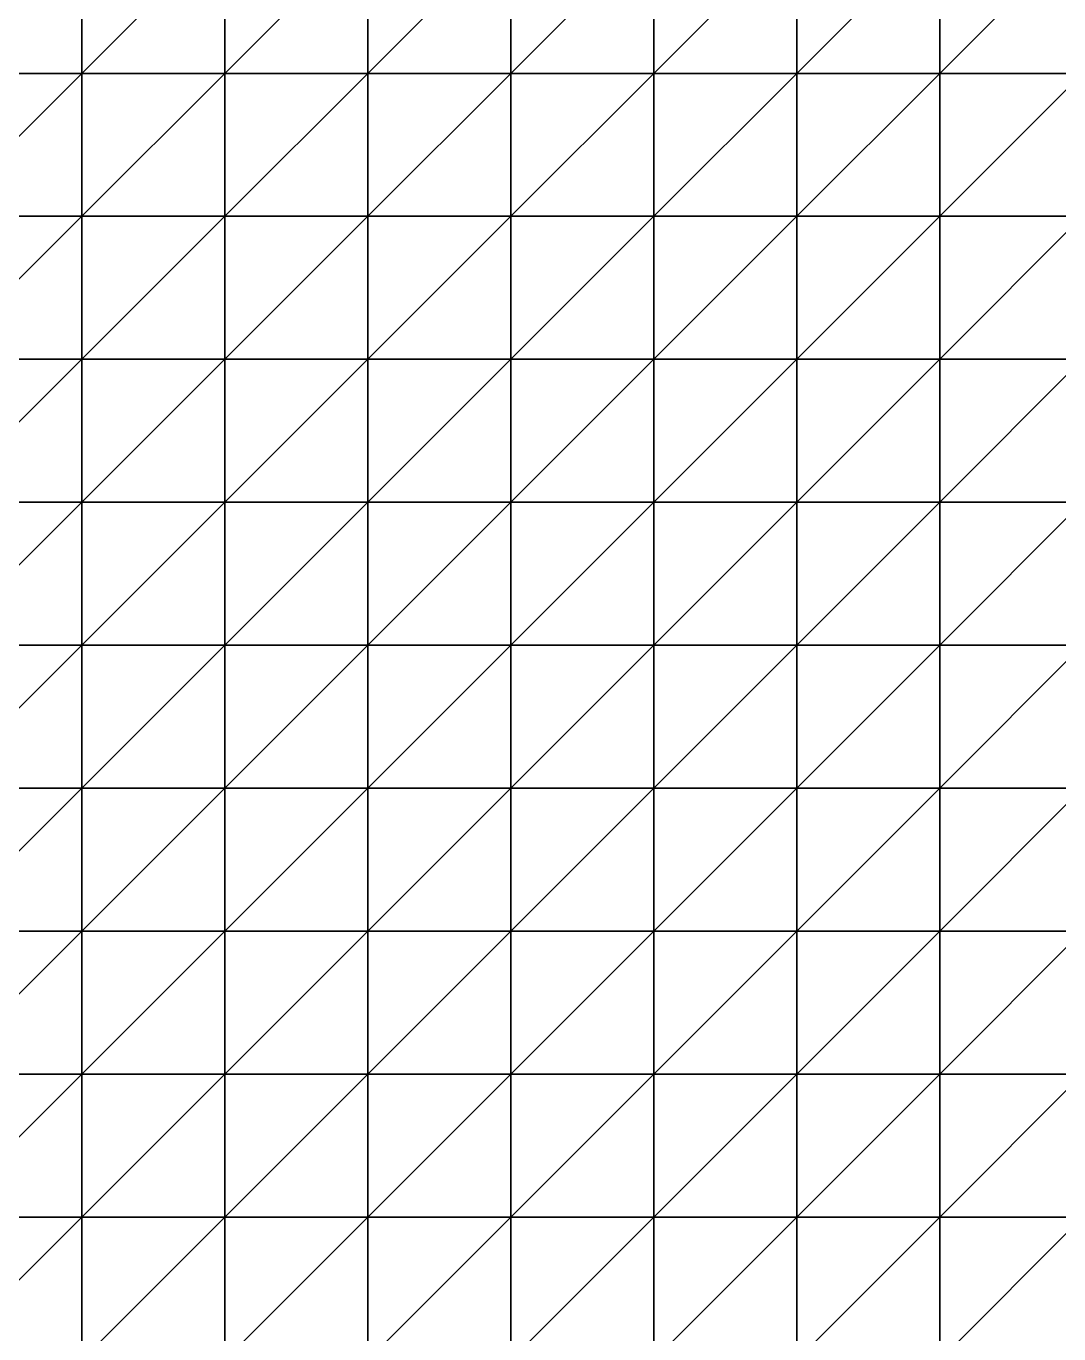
# Model space of a CAD drawing. Extents: x 292020 to 295740, y 4557680 to 4560040.
# Drawn here: x 292432.2 to 292576.7, y 4558783.7 to 4558966.6 of the extents above; entities that cross this region are included whole.
import ezdxf

# ---------------------------------------------------------------- set-up
doc = ezdxf.new("R2010")
doc.units = 0
doc.layers.add('RUN201_4_-_RUN201_NODOMAIN5_20X', color=7, linetype='CONTINUOUS')

msp = doc.modelspace()

# ---------------------------------------------------------------- linework, layer by layer
at = {"layer": 'RUN201_4_-_RUN201_NODOMAIN5_20X'}
for points in [[(292420, 4558980, 1760), (292420, 4558960, 1760), (292440, 4558980, 1760)], [(292440, 4558980, 1760), (292420, 4558960, 1760), (292440, 4558960, 1760)], [(292440, 4558980, 1840), (292420, 4558960, 1840), (292420, 4558980, 1840)], [(292440, 4558960, 1840), (292420, 4558960, 1840), (292440, 4558980, 1840)], [(292440, 4558980, 1760), (292440, 4558960, 1760), (292460, 4558980, 1760)], [(292460, 4558980, 1760), (292440, 4558960, 1760), (292460, 4558960, 1760)], [(292460, 4558980, 1840), (292440, 4558960, 1840), (292440, 4558980, 1840)], [(292460, 4558960, 1840), (292440, 4558960, 1840), (292460, 4558980, 1840)], [(292460, 4558980, 1760), (292460, 4558960, 1760), (292480, 4558980, 1760)], [(292480, 4558980, 1760), (292460, 4558960, 1760), (292480, 4558960, 1760)], [(292480, 4558980, 1840), (292460, 4558960, 1840), (292460, 4558980, 1840)], [(292480, 4558960, 1840), (292460, 4558960, 1840), (292480, 4558980, 1840)], [(292480, 4558980, 1760), (292480, 4558960, 1760), (292500, 4558980, 1760)], [(292500, 4558980, 1760), (292480, 4558960, 1760), (292500, 4558960, 1760)], [(292500, 4558980, 1840), (292480, 4558960, 1840), (292480, 4558980, 1840)], [(292500, 4558960, 1840), (292480, 4558960, 1840), (292500, 4558980, 1840)], [(292500, 4558960, 1760), (292500, 4558960, 1780), (292500, 4558980, 1760)], [(292500, 4558980, 1760), (292500, 4558960, 1780), (292500, 4558980, 1780)], [(292500, 4558980, 1780), (292500, 4558960, 1780), (292520, 4558980, 1780)], [(292520, 4558980, 1780), (292500, 4558960, 1780), (292520, 4558960, 1780)], [(292520, 4558980, 1840), (292500, 4558960, 1840), (292500, 4558980, 1840)], [(292520, 4558960, 1840), (292500, 4558960, 1840), (292520, 4558980, 1840)], [(292520, 4558980, 1780), (292520, 4558960, 1780), (292540, 4558980, 1780)], [(292540, 4558980, 1780), (292520, 4558960, 1780), (292540, 4558960, 1780)], [(292540, 4558980, 1840), (292520, 4558960, 1840), (292520, 4558980, 1840)], [(292540, 4558960, 1840), (292520, 4558960, 1840), (292540, 4558980, 1840)], [(292540, 4558980, 1780), (292540, 4558960, 1780), (292560, 4558980, 1780)], [(292560, 4558980, 1780), (292540, 4558960, 1780), (292560, 4558960, 1780)], [(292560, 4558980, 1840), (292540, 4558960, 1840), (292540, 4558980, 1840)], [(292560, 4558960, 1840), (292540, 4558960, 1840), (292560, 4558980, 1840)], [(292560, 4558980, 1780), (292560, 4558960, 1780), (292580, 4558980, 1780)], [(292580, 4558980, 1780), (292560, 4558960, 1780), (292580, 4558960, 1780)], [(292580, 4558980, 1840), (292560, 4558960, 1840), (292560, 4558980, 1840)], [(292580, 4558960, 1840), (292560, 4558960, 1840), (292580, 4558980, 1840)], [(292420, 4558960, 1760), (292420, 4558940, 1760), (292440, 4558960, 1760)], [(292440, 4558960, 1760), (292420, 4558940, 1760), (292440, 4558940, 1760)], [(292440, 4558960, 1840), (292420, 4558940, 1840), (292420, 4558960, 1840)], [(292440, 4558940, 1840), (292420, 4558940, 1840), (292440, 4558960, 1840)], [(292440, 4558960, 1760), (292440, 4558940, 1760), (292460, 4558960, 1760)], [(292460, 4558960, 1760), (292440, 4558940, 1760), (292460, 4558940, 1760)], [(292460, 4558960, 1840), (292440, 4558940, 1840), (292440, 4558960, 1840)], [(292460, 4558940, 1840), (292440, 4558940, 1840), (292460, 4558960, 1840)], [(292460, 4558960, 1760), (292460, 4558940, 1760), (292480, 4558960, 1760)], [(292480, 4558960, 1760), (292460, 4558940, 1760), (292480, 4558940, 1760)], [(292480, 4558960, 1840), (292460, 4558940, 1840), (292460, 4558960, 1840)], [(292480, 4558940, 1840), (292460, 4558940, 1840), (292480, 4558960, 1840)], [(292480, 4558940, 1760), (292480, 4558940, 1780), (292480, 4558960, 1760)], [(292480, 4558960, 1760), (292480, 4558940, 1780), (292480, 4558960, 1780)], [(292480, 4558960, 1760), (292480, 4558960, 1780), (292500, 4558960, 1760)], [(292500, 4558960, 1760), (292480, 4558960, 1780), (292500, 4558960, 1780)], [(292480, 4558960, 1780), (292480, 4558940, 1780), (292500, 4558960, 1780)], [(292500, 4558960, 1780), (292480, 4558940, 1780), (292500, 4558940, 1780)], [(292500, 4558960, 1840), (292480, 4558940, 1840), (292480, 4558960, 1840)], [(292500, 4558940, 1840), (292480, 4558940, 1840), (292500, 4558960, 1840)], [(292500, 4558960, 1780), (292500, 4558940, 1780), (292520, 4558960, 1780)], [(292520, 4558960, 1780), (292500, 4558940, 1780), (292520, 4558940, 1780)], [(292520, 4558960, 1840), (292500, 4558940, 1840), (292500, 4558960, 1840)], [(292520, 4558940, 1840), (292500, 4558940, 1840), (292520, 4558960, 1840)], [(292520, 4558960, 1780), (292520, 4558940, 1780), (292540, 4558960, 1780)], [(292540, 4558960, 1780), (292520, 4558940, 1780), (292540, 4558940, 1780)], [(292540, 4558960, 1840), (292520, 4558940, 1840), (292520, 4558960, 1840)], [(292540, 4558940, 1840), (292520, 4558940, 1840), (292540, 4558960, 1840)], [(292540, 4558960, 1780), (292540, 4558940, 1780), (292560, 4558960, 1780)], [(292560, 4558960, 1780), (292540, 4558940, 1780), (292560, 4558940, 1780)], [(292560, 4558960, 1840), (292540, 4558940, 1840), (292540, 4558960, 1840)], [(292560, 4558940, 1840), (292540, 4558940, 1840), (292560, 4558960, 1840)], [(292560, 4558960, 1780), (292560, 4558940, 1780), (292580, 4558960, 1780)], [(292580, 4558960, 1780), (292560, 4558940, 1780), (292580, 4558940, 1780)], [(292580, 4558960, 1840), (292560, 4558940, 1840), (292560, 4558960, 1840)], [(292580, 4558940, 1840), (292560, 4558940, 1840), (292580, 4558960, 1840)], [(292420, 4558940, 1760), (292420, 4558920, 1760), (292440, 4558940, 1760)], [(292440, 4558940, 1760), (292420, 4558920, 1760), (292440, 4558920, 1760)], [(292440, 4558940, 1820), (292420, 4558920, 1820), (292420, 4558940, 1820)], [(292440, 4558920, 1820), (292420, 4558920, 1820), (292440, 4558940, 1820)], [(292420, 4558940, 1820), (292420, 4558940, 1840), (292440, 4558940, 1820)], [(292440, 4558940, 1820), (292420, 4558940, 1840), (292440, 4558940, 1840)], [(292440, 4558940, 1760), (292440, 4558920, 1760), (292460, 4558940, 1760)], [(292460, 4558940, 1760), (292440, 4558920, 1760), (292460, 4558920, 1760)], [(292460, 4558940, 1840), (292440, 4558920, 1840), (292440, 4558940, 1840)], [(292460, 4558920, 1840), (292440, 4558920, 1840), (292460, 4558940, 1840)], [(292440, 4558940, 1820), (292440, 4558920, 1840), (292440, 4558920, 1820)], [(292440, 4558940, 1840), (292440, 4558920, 1840), (292440, 4558940, 1820)], [(292460, 4558940, 1760), (292460, 4558920, 1760), (292480, 4558940, 1760)], [(292480, 4558940, 1760), (292460, 4558920, 1760), (292480, 4558920, 1760)], [(292480, 4558940, 1840), (292460, 4558920, 1840), (292460, 4558940, 1840)], [(292480, 4558920, 1840), (292460, 4558920, 1840), (292480, 4558940, 1840)], [(292480, 4558920, 1760), (292480, 4558920, 1780), (292480, 4558940, 1760)], [(292480, 4558940, 1760), (292480, 4558920, 1780), (292480, 4558940, 1780)], [(292480, 4558940, 1780), (292480, 4558920, 1780), (292500, 4558940, 1780)], [(292500, 4558940, 1780), (292480, 4558920, 1780), (292500, 4558920, 1780)], [(292500, 4558940, 1840), (292480, 4558920, 1840), (292480, 4558940, 1840)], [(292500, 4558920, 1840), (292480, 4558920, 1840), (292500, 4558940, 1840)], [(292500, 4558940, 1780), (292500, 4558920, 1780), (292520, 4558940, 1780)], [(292520, 4558940, 1780), (292500, 4558920, 1780), (292520, 4558920, 1780)], [(292520, 4558940, 1840), (292500, 4558920, 1840), (292500, 4558940, 1840)], [(292520, 4558920, 1840), (292500, 4558920, 1840), (292520, 4558940, 1840)], [(292520, 4558940, 1780), (292520, 4558920, 1780), (292540, 4558940, 1780)], [(292540, 4558940, 1780), (292520, 4558920, 1780), (292540, 4558920, 1780)], [(292540, 4558940, 1840), (292520, 4558920, 1840), (292520, 4558940, 1840)], [(292540, 4558920, 1840), (292520, 4558920, 1840), (292540, 4558940, 1840)], [(292540, 4558940, 1780), (292540, 4558920, 1780), (292560, 4558940, 1780)], [(292560, 4558940, 1780), (292540, 4558920, 1780), (292560, 4558920, 1780)], [(292560, 4558940, 1840), (292540, 4558920, 1840), (292540, 4558940, 1840)], [(292560, 4558920, 1840), (292540, 4558920, 1840), (292560, 4558940, 1840)], [(292560, 4558940, 1780), (292560, 4558920, 1780), (292580, 4558940, 1780)], [(292580, 4558940, 1780), (292560, 4558920, 1780), (292580, 4558920, 1780)], [(292580, 4558940, 1840), (292560, 4558920, 1840), (292560, 4558940, 1840)], [(292580, 4558920, 1840), (292560, 4558920, 1840), (292580, 4558940, 1840)], [(292420, 4558920, 1760), (292420, 4558900, 1760), (292440, 4558920, 1760)], [(292440, 4558920, 1760), (292420, 4558900, 1760), (292440, 4558900, 1760)], [(292440, 4558920, 1820), (292420, 4558900, 1820), (292420, 4558920, 1820)], [(292440, 4558900, 1820), (292420, 4558900, 1820), (292440, 4558920, 1820)], [(292440, 4558920, 1760), (292440, 4558900, 1760), (292460, 4558920, 1760)], [(292460, 4558920, 1760), (292440, 4558900, 1760), (292460, 4558900, 1760)], [(292460, 4558920, 1840), (292440, 4558900, 1840), (292440, 4558920, 1840)], [(292460, 4558900, 1840), (292440, 4558900, 1840), (292460, 4558920, 1840)], [(292440, 4558920, 1820), (292440, 4558900, 1840), (292440, 4558900, 1820)], [(292440, 4558920, 1840), (292440, 4558900, 1840), (292440, 4558920, 1820)], [(292460, 4558920, 1760), (292460, 4558900, 1760), (292480, 4558920, 1760)], [(292480, 4558920, 1760), (292460, 4558900, 1760), (292480, 4558900, 1760)], [(292480, 4558920, 1840), (292460, 4558900, 1840), (292460, 4558920, 1840)], [(292480, 4558900, 1840), (292460, 4558900, 1840), (292480, 4558920, 1840)], [(292480, 4558900, 1760), (292480, 4558900, 1780), (292480, 4558920, 1760)], [(292480, 4558920, 1760), (292480, 4558900, 1780), (292480, 4558920, 1780)], [(292480, 4558920, 1780), (292480, 4558900, 1780), (292500, 4558920, 1780)], [(292500, 4558920, 1780), (292480, 4558900, 1780), (292500, 4558900, 1780)], [(292500, 4558920, 1840), (292480, 4558900, 1840), (292480, 4558920, 1840)], [(292500, 4558900, 1840), (292480, 4558900, 1840), (292500, 4558920, 1840)], [(292500, 4558920, 1760), (292500, 4558900, 1760), (292520, 4558920, 1760)], [(292520, 4558920, 1760), (292500, 4558900, 1760), (292520, 4558900, 1760)], [(292520, 4558920, 1760), (292500, 4558920, 1780), (292500, 4558920, 1760)], [(292520, 4558920, 1780), (292500, 4558920, 1780), (292520, 4558920, 1760)], [(292500, 4558920, 1760), (292500, 4558900, 1780), (292500, 4558900, 1760)], [(292500, 4558920, 1780), (292500, 4558900, 1780), (292500, 4558920, 1760)], [(292520, 4558920, 1840), (292500, 4558900, 1840), (292500, 4558920, 1840)], [(292520, 4558900, 1840), (292500, 4558900, 1840), (292520, 4558920, 1840)], [(292520, 4558920, 1760), (292520, 4558900, 1760), (292540, 4558920, 1760)], [(292540, 4558920, 1760), (292520, 4558900, 1760), (292540, 4558900, 1760)], [(292540, 4558920, 1760), (292520, 4558920, 1780), (292520, 4558920, 1760)], [(292540, 4558920, 1780), (292520, 4558920, 1780), (292540, 4558920, 1760)], [(292540, 4558920, 1840), (292520, 4558900, 1840), (292520, 4558920, 1840)], [(292540, 4558900, 1840), (292520, 4558900, 1840), (292540, 4558920, 1840)], [(292540, 4558920, 1760), (292540, 4558900, 1760), (292560, 4558920, 1760)], [(292560, 4558920, 1760), (292540, 4558900, 1760), (292560, 4558900, 1760)], [(292560, 4558920, 1760), (292540, 4558920, 1780), (292540, 4558920, 1760)], [(292560, 4558920, 1780), (292540, 4558920, 1780), (292560, 4558920, 1760)], [(292560, 4558920, 1840), (292540, 4558900, 1840), (292540, 4558920, 1840)], [(292560, 4558900, 1840), (292540, 4558900, 1840), (292560, 4558920, 1840)], [(292560, 4558920, 1760), (292560, 4558900, 1760), (292580, 4558920, 1760)], [(292580, 4558920, 1760), (292560, 4558900, 1760), (292580, 4558900, 1760)], [(292580, 4558920, 1760), (292560, 4558920, 1780), (292560, 4558920, 1760)], [(292580, 4558920, 1780), (292560, 4558920, 1780), (292580, 4558920, 1760)], [(292580, 4558920, 1840), (292560, 4558900, 1840), (292560, 4558920, 1840)], [(292580, 4558900, 1840), (292560, 4558900, 1840), (292580, 4558920, 1840)], [(292420, 4558900, 1760), (292420, 4558880, 1760), (292440, 4558900, 1760)], [(292440, 4558900, 1760), (292420, 4558880, 1760), (292440, 4558880, 1760)], [(292440, 4558900, 1840), (292420, 4558880, 1840), (292420, 4558900, 1840)], [(292440, 4558880, 1840), (292420, 4558880, 1840), (292440, 4558900, 1840)], [(292440, 4558900, 1820), (292420, 4558900, 1840), (292420, 4558900, 1820)], [(292440, 4558900, 1840), (292420, 4558900, 1840), (292440, 4558900, 1820)], [(292440, 4558880, 1760), (292440, 4558880, 1780), (292440, 4558900, 1760)], [(292440, 4558900, 1760), (292440, 4558880, 1780), (292440, 4558900, 1780)], [(292440, 4558900, 1760), (292440, 4558900, 1780), (292460, 4558900, 1760)], [(292460, 4558900, 1760), (292440, 4558900, 1780), (292460, 4558900, 1780)], [(292440, 4558900, 1780), (292440, 4558880, 1780), (292460, 4558900, 1780)], [(292460, 4558900, 1780), (292440, 4558880, 1780), (292460, 4558880, 1780)], [(292460, 4558900, 1840), (292440, 4558880, 1840), (292440, 4558900, 1840)], [(292460, 4558880, 1840), (292440, 4558880, 1840), (292460, 4558900, 1840)], [(292460, 4558900, 1760), (292460, 4558900, 1780), (292480, 4558900, 1760)], [(292480, 4558900, 1760), (292460, 4558900, 1780), (292480, 4558900, 1780)], [(292460, 4558900, 1780), (292460, 4558880, 1780), (292480, 4558900, 1780)], [(292480, 4558900, 1780), (292460, 4558880, 1780), (292480, 4558880, 1780)], [(292480, 4558900, 1840), (292460, 4558880, 1840), (292460, 4558900, 1840)], [(292480, 4558880, 1840), (292460, 4558880, 1840), (292480, 4558900, 1840)], [(292480, 4558900, 1760), (292480, 4558880, 1760), (292500, 4558900, 1760)], [(292500, 4558900, 1760), (292480, 4558880, 1760), (292500, 4558880, 1760)], [(292500, 4558900, 1760), (292480, 4558900, 1780), (292480, 4558900, 1760)], [(292500, 4558900, 1780), (292480, 4558900, 1780), (292500, 4558900, 1760)], [(292480, 4558900, 1760), (292480, 4558880, 1780), (292480, 4558880, 1760)], [(292480, 4558900, 1780), (292480, 4558880, 1780), (292480, 4558900, 1760)], [(292500, 4558900, 1840), (292480, 4558880, 1840), (292480, 4558900, 1840)], [(292500, 4558880, 1840), (292480, 4558880, 1840), (292500, 4558900, 1840)], [(292500, 4558900, 1740), (292500, 4558880, 1740), (292520, 4558900, 1740)], [(292520, 4558900, 1740), (292500, 4558880, 1740), (292520, 4558880, 1740)], [(292520, 4558900, 1740), (292500, 4558900, 1760), (292500, 4558900, 1740)], [(292520, 4558900, 1760), (292500, 4558900, 1760), (292520, 4558900, 1740)], [(292500, 4558900, 1740), (292500, 4558880, 1760), (292500, 4558880, 1740)], [(292500, 4558900, 1760), (292500, 4558880, 1760), (292500, 4558900, 1740)], [(292520, 4558900, 1840), (292500, 4558880, 1840), (292500, 4558900, 1840)], [(292520, 4558880, 1840), (292500, 4558880, 1840), (292520, 4558900, 1840)], [(292520, 4558900, 1740), (292520, 4558880, 1740), (292540, 4558900, 1740)], [(292540, 4558900, 1740), (292520, 4558880, 1740), (292540, 4558880, 1740)], [(292540, 4558900, 1740), (292520, 4558900, 1760), (292520, 4558900, 1740)], [(292540, 4558900, 1760), (292520, 4558900, 1760), (292540, 4558900, 1740)], [(292540, 4558900, 1840), (292520, 4558880, 1840), (292520, 4558900, 1840)], [(292540, 4558880, 1840), (292520, 4558880, 1840), (292540, 4558900, 1840)], [(292540, 4558900, 1740), (292540, 4558880, 1740), (292560, 4558900, 1740)], [(292560, 4558900, 1740), (292540, 4558880, 1740), (292560, 4558880, 1740)], [(292560, 4558900, 1740), (292540, 4558900, 1760), (292540, 4558900, 1740)], [(292560, 4558900, 1760), (292540, 4558900, 1760), (292560, 4558900, 1740)], [(292560, 4558900, 1840), (292540, 4558880, 1840), (292540, 4558900, 1840)], [(292560, 4558880, 1840), (292540, 4558880, 1840), (292560, 4558900, 1840)], [(292560, 4558900, 1740), (292560, 4558880, 1740), (292580, 4558900, 1740)], [(292580, 4558900, 1740), (292560, 4558880, 1740), (292580, 4558880, 1740)], [(292580, 4558900, 1740), (292560, 4558900, 1760), (292560, 4558900, 1740)], [(292580, 4558900, 1760), (292560, 4558900, 1760), (292580, 4558900, 1740)], [(292580, 4558900, 1860), (292560, 4558880, 1860), (292560, 4558900, 1860)], [(292580, 4558880, 1860), (292560, 4558880, 1860), (292580, 4558900, 1860)], [(292580, 4558900, 1840), (292560, 4558900, 1860), (292560, 4558900, 1840)], [(292580, 4558900, 1860), (292560, 4558900, 1860), (292580, 4558900, 1840)], [(292560, 4558900, 1840), (292560, 4558880, 1860), (292560, 4558880, 1840)], [(292560, 4558900, 1860), (292560, 4558880, 1860), (292560, 4558900, 1840)], [(292420, 4558880, 1760), (292420, 4558880, 1780), (292440, 4558880, 1760)], [(292440, 4558880, 1760), (292420, 4558880, 1780), (292440, 4558880, 1780)], [(292420, 4558880, 1780), (292420, 4558860, 1780), (292440, 4558880, 1780)], [(292440, 4558880, 1780), (292420, 4558860, 1780), (292440, 4558860, 1780)], [(292440, 4558880, 1840), (292420, 4558860, 1840), (292420, 4558880, 1840)], [(292440, 4558860, 1840), (292420, 4558860, 1840), (292440, 4558880, 1840)], [(292440, 4558880, 1780), (292440, 4558860, 1780), (292460, 4558880, 1780)], [(292460, 4558880, 1780), (292440, 4558860, 1780), (292460, 4558860, 1780)], [(292460, 4558880, 1840), (292440, 4558860, 1840), (292440, 4558880, 1840)], [(292460, 4558860, 1840), (292440, 4558860, 1840), (292460, 4558880, 1840)], [(292460, 4558880, 1760), (292460, 4558860, 1760), (292480, 4558880, 1760)], [(292480, 4558880, 1760), (292460, 4558860, 1760), (292480, 4558860, 1760)], [(292480, 4558880, 1760), (292460, 4558880, 1780), (292460, 4558880, 1760)], [(292480, 4558880, 1780), (292460, 4558880, 1780), (292480, 4558880, 1760)], [(292460, 4558880, 1760), (292460, 4558860, 1780), (292460, 4558860, 1760)], [(292460, 4558880, 1780), (292460, 4558860, 1780), (292460, 4558880, 1760)], [(292480, 4558880, 1840), (292460, 4558860, 1840), (292460, 4558880, 1840)], [(292480, 4558860, 1840), (292460, 4558860, 1840), (292480, 4558880, 1840)], [(292480, 4558880, 1740), (292480, 4558860, 1740), (292500, 4558880, 1740)], [(292500, 4558880, 1740), (292480, 4558860, 1740), (292500, 4558860, 1740)], [(292500, 4558880, 1740), (292480, 4558880, 1760), (292480, 4558880, 1740)], [(292500, 4558880, 1760), (292480, 4558880, 1760), (292500, 4558880, 1740)], [(292480, 4558880, 1740), (292480, 4558860, 1760), (292480, 4558860, 1740)], [(292480, 4558880, 1760), (292480, 4558860, 1760), (292480, 4558880, 1740)], [(292500, 4558880, 1840), (292480, 4558860, 1840), (292480, 4558880, 1840)], [(292500, 4558860, 1840), (292480, 4558860, 1840), (292500, 4558880, 1840)], [(292500, 4558880, 1720), (292500, 4558860, 1720), (292520, 4558880, 1720)], [(292520, 4558880, 1720), (292500, 4558860, 1720), (292520, 4558860, 1720)], [(292520, 4558880, 1720), (292500, 4558880, 1740), (292500, 4558880, 1720)], [(292520, 4558880, 1740), (292500, 4558880, 1740), (292520, 4558880, 1720)], [(292500, 4558880, 1720), (292500, 4558860, 1740), (292500, 4558860, 1720)], [(292500, 4558880, 1740), (292500, 4558860, 1740), (292500, 4558880, 1720)], [(292520, 4558880, 1840), (292500, 4558860, 1840), (292500, 4558880, 1840)], [(292520, 4558860, 1840), (292500, 4558860, 1840), (292520, 4558880, 1840)], [(292520, 4558880, 1720), (292520, 4558860, 1720), (292540, 4558880, 1720)], [(292540, 4558880, 1720), (292520, 4558860, 1720), (292540, 4558860, 1720)], [(292540, 4558880, 1720), (292520, 4558880, 1740), (292520, 4558880, 1720)], [(292540, 4558880, 1740), (292520, 4558880, 1740), (292540, 4558880, 1720)], [(292540, 4558880, 1840), (292520, 4558860, 1840), (292520, 4558880, 1840)], [(292540, 4558860, 1840), (292520, 4558860, 1840), (292540, 4558880, 1840)], [(292540, 4558880, 1720), (292540, 4558860, 1720), (292560, 4558880, 1720)], [(292560, 4558880, 1720), (292540, 4558860, 1720), (292560, 4558860, 1720)], [(292560, 4558880, 1720), (292540, 4558880, 1740), (292540, 4558880, 1720)], [(292560, 4558880, 1740), (292540, 4558880, 1740), (292560, 4558880, 1720)], [(292560, 4558880, 1860), (292540, 4558860, 1860), (292540, 4558880, 1860)], [(292560, 4558860, 1860), (292540, 4558860, 1860), (292560, 4558880, 1860)], [(292560, 4558880, 1840), (292540, 4558880, 1860), (292540, 4558880, 1840)], [(292560, 4558880, 1860), (292540, 4558880, 1860), (292560, 4558880, 1840)], [(292540, 4558880, 1840), (292540, 4558860, 1860), (292540, 4558860, 1840)], [(292540, 4558880, 1860), (292540, 4558860, 1860), (292540, 4558880, 1840)], [(292560, 4558880, 1720), (292560, 4558860, 1720), (292580, 4558880, 1720)], [(292580, 4558880, 1720), (292560, 4558860, 1720), (292580, 4558860, 1720)], [(292580, 4558880, 1720), (292560, 4558880, 1740), (292560, 4558880, 1720)], [(292580, 4558880, 1740), (292560, 4558880, 1740), (292580, 4558880, 1720)], [(292580, 4558880, 1860), (292560, 4558860, 1860), (292560, 4558880, 1860)], [(292580, 4558860, 1860), (292560, 4558860, 1860), (292580, 4558880, 1860)], [(292420, 4558860, 1780), (292420, 4558840, 1780), (292440, 4558860, 1780)], [(292440, 4558860, 1780), (292420, 4558840, 1780), (292440, 4558840, 1780)], [(292440, 4558860, 1840), (292420, 4558840, 1840), (292420, 4558860, 1840)], [(292440, 4558840, 1840), (292420, 4558840, 1840), (292440, 4558860, 1840)], [(292440, 4558860, 1760), (292440, 4558840, 1760), (292460, 4558860, 1760)], [(292460, 4558860, 1760), (292440, 4558840, 1760), (292460, 4558840, 1760)], [(292460, 4558860, 1760), (292440, 4558860, 1780), (292440, 4558860, 1760)], [(292460, 4558860, 1780), (292440, 4558860, 1780), (292460, 4558860, 1760)], [(292440, 4558860, 1760), (292440, 4558840, 1780), (292440, 4558840, 1760)], [(292440, 4558860, 1780), (292440, 4558840, 1780), (292440, 4558860, 1760)], [(292460, 4558860, 1840), (292440, 4558840, 1840), (292440, 4558860, 1840)], [(292460, 4558840, 1840), (292440, 4558840, 1840), (292460, 4558860, 1840)], [(292460, 4558860, 1740), (292460, 4558840, 1740), (292480, 4558860, 1740)], [(292480, 4558860, 1740), (292460, 4558840, 1740), (292480, 4558840, 1740)], [(292480, 4558860, 1740), (292460, 4558860, 1760), (292460, 4558860, 1740)], [(292480, 4558860, 1760), (292460, 4558860, 1760), (292480, 4558860, 1740)], [(292460, 4558860, 1740), (292460, 4558840, 1760), (292460, 4558840, 1740)], [(292460, 4558860, 1760), (292460, 4558840, 1760), (292460, 4558860, 1740)], [(292480, 4558860, 1840), (292460, 4558840, 1840), (292460, 4558860, 1840)], [(292480, 4558840, 1840), (292460, 4558840, 1840), (292480, 4558860, 1840)], [(292480, 4558860, 1720), (292480, 4558840, 1720), (292500, 4558860, 1720)], [(292500, 4558860, 1720), (292480, 4558840, 1720), (292500, 4558840, 1720)], [(292500, 4558860, 1720), (292480, 4558860, 1740), (292480, 4558860, 1720)], [(292500, 4558860, 1740), (292480, 4558860, 1740), (292500, 4558860, 1720)], [(292480, 4558860, 1720), (292480, 4558840, 1740), (292480, 4558840, 1720)], [(292480, 4558860, 1740), (292480, 4558840, 1740), (292480, 4558860, 1720)], [(292500, 4558860, 1840), (292480, 4558840, 1840), (292480, 4558860, 1840)], [(292500, 4558840, 1840), (292480, 4558840, 1840), (292500, 4558860, 1840)], [(292500, 4558860, 1720), (292500, 4558840, 1720), (292520, 4558860, 1720)], [(292520, 4558860, 1720), (292500, 4558840, 1720), (292520, 4558840, 1720)], [(292520, 4558860, 1860), (292500, 4558840, 1860), (292500, 4558860, 1860)], [(292520, 4558840, 1860), (292500, 4558840, 1860), (292520, 4558860, 1860)], [(292520, 4558860, 1840), (292500, 4558860, 1860), (292500, 4558860, 1840)], [(292520, 4558860, 1860), (292500, 4558860, 1860), (292520, 4558860, 1840)], [(292500, 4558860, 1840), (292500, 4558840, 1860), (292500, 4558840, 1840)], [(292500, 4558860, 1860), (292500, 4558840, 1860), (292500, 4558860, 1840)], [(292520, 4558860, 1720), (292520, 4558840, 1720), (292540, 4558860, 1720)], [(292540, 4558860, 1720), (292520, 4558840, 1720), (292540, 4558840, 1720)], [(292540, 4558860, 1860), (292520, 4558840, 1860), (292520, 4558860, 1860)], [(292540, 4558840, 1860), (292520, 4558840, 1860), (292540, 4558860, 1860)], [(292540, 4558860, 1840), (292520, 4558860, 1860), (292520, 4558860, 1840)], [(292540, 4558860, 1860), (292520, 4558860, 1860), (292540, 4558860, 1840)], [(292540, 4558860, 1720), (292540, 4558840, 1720), (292560, 4558860, 1720)], [(292560, 4558860, 1720), (292540, 4558840, 1720), (292560, 4558840, 1720)], [(292560, 4558860, 1860), (292540, 4558840, 1860), (292540, 4558860, 1860)], [(292560, 4558840, 1860), (292540, 4558840, 1860), (292560, 4558860, 1860)], [(292560, 4558860, 1720), (292560, 4558840, 1720), (292580, 4558860, 1720)], [(292580, 4558860, 1720), (292560, 4558840, 1720), (292580, 4558840, 1720)], [(292580, 4558860, 1860), (292560, 4558840, 1860), (292560, 4558860, 1860)], [(292580, 4558840, 1860), (292560, 4558840, 1860), (292580, 4558860, 1860)], [(292420, 4558840, 1780), (292420, 4558820, 1780), (292440, 4558840, 1780)], [(292440, 4558840, 1780), (292420, 4558820, 1780), (292440, 4558820, 1780)], [(292440, 4558840, 1860), (292420, 4558820, 1860), (292420, 4558840, 1860)], [(292440, 4558820, 1860), (292420, 4558820, 1860), (292440, 4558840, 1860)], [(292440, 4558840, 1840), (292420, 4558840, 1860), (292420, 4558840, 1840)], [(292440, 4558840, 1860), (292420, 4558840, 1860), (292440, 4558840, 1840)], [(292440, 4558840, 1760), (292440, 4558820, 1760), (292460, 4558840, 1760)], [(292460, 4558840, 1760), (292440, 4558820, 1760), (292460, 4558820, 1760)], [(292440, 4558840, 1760), (292440, 4558820, 1780), (292440, 4558820, 1760)], [(292440, 4558840, 1780), (292440, 4558820, 1780), (292440, 4558840, 1760)], [(292460, 4558840, 1860), (292440, 4558820, 1860), (292440, 4558840, 1860)], [(292460, 4558820, 1860), (292440, 4558820, 1860), (292460, 4558840, 1860)], [(292460, 4558840, 1840), (292440, 4558840, 1860), (292440, 4558840, 1840)], [(292460, 4558840, 1860), (292440, 4558840, 1860), (292460, 4558840, 1840)], [(292460, 4558840, 1740), (292460, 4558820, 1740), (292480, 4558840, 1740)], [(292480, 4558840, 1740), (292460, 4558820, 1740), (292480, 4558820, 1740)], [(292460, 4558840, 1740), (292460, 4558820, 1760), (292460, 4558820, 1740)], [(292460, 4558840, 1760), (292460, 4558820, 1760), (292460, 4558840, 1740)], [(292480, 4558840, 1860), (292460, 4558820, 1860), (292460, 4558840, 1860)], [(292480, 4558820, 1860), (292460, 4558820, 1860), (292480, 4558840, 1860)], [(292480, 4558840, 1840), (292460, 4558840, 1860), (292460, 4558840, 1840)], [(292480, 4558840, 1860), (292460, 4558840, 1860), (292480, 4558840, 1840)], [(292480, 4558840, 1720), (292480, 4558820, 1720), (292500, 4558840, 1720)], [(292500, 4558840, 1720), (292480, 4558820, 1720), (292500, 4558820, 1720)], [(292480, 4558840, 1720), (292480, 4558820, 1740), (292480, 4558820, 1720)], [(292480, 4558840, 1740), (292480, 4558820, 1740), (292480, 4558840, 1720)], [(292500, 4558840, 1860), (292480, 4558820, 1860), (292480, 4558840, 1860)], [(292500, 4558820, 1860), (292480, 4558820, 1860), (292500, 4558840, 1860)], [(292500, 4558840, 1840), (292480, 4558840, 1860), (292480, 4558840, 1840)], [(292500, 4558840, 1860), (292480, 4558840, 1860), (292500, 4558840, 1840)], [(292500, 4558840, 1700), (292500, 4558820, 1700), (292520, 4558840, 1700)], [(292520, 4558840, 1700), (292500, 4558820, 1700), (292520, 4558820, 1700)], [(292520, 4558840, 1700), (292500, 4558840, 1720), (292500, 4558840, 1700)], [(292520, 4558840, 1720), (292500, 4558840, 1720), (292520, 4558840, 1700)], [(292500, 4558840, 1700), (292500, 4558820, 1720), (292500, 4558820, 1700)], [(292500, 4558840, 1720), (292500, 4558820, 1720), (292500, 4558840, 1700)], [(292520, 4558840, 1860), (292500, 4558820, 1860), (292500, 4558840, 1860)], [(292520, 4558820, 1860), (292500, 4558820, 1860), (292520, 4558840, 1860)], [(292520, 4558840, 1700), (292520, 4558820, 1700), (292540, 4558840, 1700)], [(292540, 4558840, 1700), (292520, 4558820, 1700), (292540, 4558820, 1700)], [(292540, 4558840, 1700), (292520, 4558840, 1720), (292520, 4558840, 1700)], [(292540, 4558840, 1720), (292520, 4558840, 1720), (292540, 4558840, 1700)], [(292540, 4558840, 1860), (292520, 4558820, 1860), (292520, 4558840, 1860)], [(292540, 4558820, 1860), (292520, 4558820, 1860), (292540, 4558840, 1860)], [(292540, 4558840, 1700), (292540, 4558820, 1700), (292560, 4558840, 1700)], [(292560, 4558840, 1700), (292540, 4558820, 1700), (292560, 4558820, 1700)], [(292560, 4558840, 1700), (292540, 4558840, 1720), (292540, 4558840, 1700)], [(292560, 4558840, 1720), (292540, 4558840, 1720), (292560, 4558840, 1700)], [(292560, 4558840, 1860), (292540, 4558820, 1860), (292540, 4558840, 1860)], [(292560, 4558820, 1860), (292540, 4558820, 1860), (292560, 4558840, 1860)], [(292560, 4558840, 1700), (292560, 4558820, 1700), (292580, 4558840, 1700)], [(292580, 4558840, 1700), (292560, 4558820, 1700), (292580, 4558820, 1700)], [(292580, 4558840, 1700), (292560, 4558840, 1720), (292560, 4558840, 1700)], [(292580, 4558840, 1720), (292560, 4558840, 1720), (292580, 4558840, 1700)], [(292580, 4558840, 1860), (292560, 4558820, 1860), (292560, 4558840, 1860)], [(292580, 4558820, 1860), (292560, 4558820, 1860), (292580, 4558840, 1860)], [(292420, 4558820, 1780), (292420, 4558800, 1780), (292440, 4558820, 1780)], [(292440, 4558820, 1780), (292420, 4558800, 1780), (292440, 4558800, 1780)], [(292440, 4558820, 1860), (292420, 4558800, 1860), (292420, 4558820, 1860)], [(292440, 4558800, 1860), (292420, 4558800, 1860), (292440, 4558820, 1860)], [(292440, 4558820, 1760), (292440, 4558800, 1760), (292460, 4558820, 1760)], [(292460, 4558820, 1760), (292440, 4558800, 1760), (292460, 4558800, 1760)], [(292440, 4558820, 1760), (292440, 4558800, 1780), (292440, 4558800, 1760)], [(292440, 4558820, 1780), (292440, 4558800, 1780), (292440, 4558820, 1760)], [(292460, 4558820, 1860), (292440, 4558800, 1860), (292440, 4558820, 1860)], [(292460, 4558800, 1860), (292440, 4558800, 1860), (292460, 4558820, 1860)], [(292460, 4558820, 1740), (292460, 4558800, 1740), (292480, 4558820, 1740)], [(292480, 4558820, 1740), (292460, 4558800, 1740), (292480, 4558800, 1740)], [(292460, 4558820, 1740), (292460, 4558800, 1760), (292460, 4558800, 1740)], [(292460, 4558820, 1760), (292460, 4558800, 1760), (292460, 4558820, 1740)], [(292480, 4558820, 1860), (292460, 4558800, 1860), (292460, 4558820, 1860)], [(292480, 4558800, 1860), (292460, 4558800, 1860), (292480, 4558820, 1860)], [(292480, 4558820, 1720), (292480, 4558800, 1720), (292500, 4558820, 1720)], [(292500, 4558820, 1720), (292480, 4558800, 1720), (292500, 4558800, 1720)], [(292480, 4558820, 1720), (292480, 4558800, 1740), (292480, 4558800, 1720)], [(292480, 4558820, 1740), (292480, 4558800, 1740), (292480, 4558820, 1720)], [(292500, 4558820, 1860), (292480, 4558800, 1860), (292480, 4558820, 1860)], [(292500, 4558800, 1860), (292480, 4558800, 1860), (292500, 4558820, 1860)], [(292500, 4558820, 1700), (292500, 4558800, 1700), (292520, 4558820, 1700)], [(292520, 4558820, 1700), (292500, 4558800, 1700), (292520, 4558800, 1700)], [(292500, 4558820, 1700), (292500, 4558800, 1720), (292500, 4558800, 1700)], [(292500, 4558820, 1720), (292500, 4558800, 1720), (292500, 4558820, 1700)], [(292520, 4558820, 1860), (292500, 4558800, 1860), (292500, 4558820, 1860)], [(292520, 4558800, 1860), (292500, 4558800, 1860), (292520, 4558820, 1860)], [(292520, 4558820, 1700), (292520, 4558800, 1700), (292540, 4558820, 1700)], [(292540, 4558820, 1700), (292520, 4558800, 1700), (292540, 4558800, 1700)], [(292540, 4558820, 1860), (292520, 4558800, 1860), (292520, 4558820, 1860)], [(292540, 4558800, 1860), (292520, 4558800, 1860), (292540, 4558820, 1860)], [(292540, 4558820, 1700), (292540, 4558800, 1700), (292560, 4558820, 1700)], [(292560, 4558820, 1700), (292540, 4558800, 1700), (292560, 4558800, 1700)], [(292560, 4558820, 1860), (292540, 4558800, 1860), (292540, 4558820, 1860)], [(292560, 4558800, 1860), (292540, 4558800, 1860), (292560, 4558820, 1860)], [(292560, 4558820, 1700), (292560, 4558800, 1700), (292580, 4558820, 1700)], [(292580, 4558820, 1700), (292560, 4558800, 1700), (292580, 4558800, 1700)], [(292580, 4558820, 1860), (292560, 4558800, 1860), (292560, 4558820, 1860)], [(292580, 4558800, 1860), (292560, 4558800, 1860), (292580, 4558820, 1860)], [(292420, 4558800, 1780), (292420, 4558800, 1800), (292440, 4558800, 1780)], [(292440, 4558800, 1780), (292420, 4558800, 1800), (292440, 4558800, 1800)], [(292420, 4558800, 1800), (292420, 4558780, 1800), (292440, 4558800, 1800)], [(292440, 4558800, 1800), (292420, 4558780, 1800), (292440, 4558780, 1800)], [(292440, 4558800, 1860), (292420, 4558780, 1860), (292420, 4558800, 1860)], [(292440, 4558780, 1860), (292420, 4558780, 1860), (292440, 4558800, 1860)], [(292440, 4558800, 1760), (292440, 4558800, 1780), (292460, 4558800, 1760)], [(292460, 4558800, 1760), (292440, 4558800, 1780), (292460, 4558800, 1780)], [(292440, 4558800, 1780), (292440, 4558780, 1780), (292460, 4558800, 1780)], [(292460, 4558800, 1780), (292440, 4558780, 1780), (292460, 4558780, 1780)], [(292440, 4558800, 1780), (292440, 4558780, 1800), (292440, 4558780, 1780)], [(292440, 4558800, 1800), (292440, 4558780, 1800), (292440, 4558800, 1780)], [(292460, 4558800, 1860), (292440, 4558780, 1860), (292440, 4558800, 1860)], [(292460, 4558780, 1860), (292440, 4558780, 1860), (292460, 4558800, 1860)], [(292460, 4558800, 1740), (292460, 4558800, 1760), (292480, 4558800, 1740)], [(292480, 4558800, 1740), (292460, 4558800, 1760), (292480, 4558800, 1760)], [(292460, 4558800, 1760), (292460, 4558780, 1760), (292480, 4558800, 1760)], [(292480, 4558800, 1760), (292460, 4558780, 1760), (292480, 4558780, 1760)], [(292460, 4558800, 1760), (292460, 4558780, 1780), (292460, 4558780, 1760)], [(292460, 4558800, 1780), (292460, 4558780, 1780), (292460, 4558800, 1760)], [(292480, 4558800, 1860), (292460, 4558780, 1860), (292460, 4558800, 1860)], [(292480, 4558780, 1860), (292460, 4558780, 1860), (292480, 4558800, 1860)], [(292480, 4558800, 1720), (292480, 4558800, 1740), (292500, 4558800, 1720)], [(292500, 4558800, 1720), (292480, 4558800, 1740), (292500, 4558800, 1740)], [(292480, 4558800, 1740), (292480, 4558780, 1740), (292500, 4558800, 1740)], [(292500, 4558800, 1740), (292480, 4558780, 1740), (292500, 4558780, 1740)], [(292480, 4558800, 1740), (292480, 4558780, 1760), (292480, 4558780, 1740)], [(292480, 4558800, 1760), (292480, 4558780, 1760), (292480, 4558800, 1740)], [(292500, 4558800, 1860), (292480, 4558780, 1860), (292480, 4558800, 1860)], [(292500, 4558780, 1860), (292480, 4558780, 1860), (292500, 4558800, 1860)], [(292500, 4558800, 1700), (292500, 4558800, 1720), (292520, 4558800, 1700)], [(292520, 4558800, 1700), (292500, 4558800, 1720), (292520, 4558800, 1720)], [(292500, 4558800, 1720), (292500, 4558780, 1720), (292520, 4558800, 1720)], [(292520, 4558800, 1720), (292500, 4558780, 1720), (292520, 4558780, 1720)], [(292500, 4558800, 1720), (292500, 4558780, 1740), (292500, 4558780, 1720)], [(292500, 4558800, 1740), (292500, 4558780, 1740), (292500, 4558800, 1720)], [(292520, 4558800, 1860), (292500, 4558780, 1860), (292500, 4558800, 1860)], [(292520, 4558780, 1860), (292500, 4558780, 1860), (292520, 4558800, 1860)], [(292520, 4558800, 1700), (292520, 4558780, 1700), (292540, 4558800, 1700)], [(292540, 4558800, 1700), (292520, 4558780, 1700), (292540, 4558780, 1700)], [(292520, 4558800, 1700), (292520, 4558780, 1720), (292520, 4558780, 1700)], [(292520, 4558800, 1720), (292520, 4558780, 1720), (292520, 4558800, 1700)], [(292540, 4558800, 1860), (292520, 4558780, 1860), (292520, 4558800, 1860)], [(292540, 4558780, 1860), (292520, 4558780, 1860), (292540, 4558800, 1860)], [(292540, 4558800, 1700), (292540, 4558780, 1700), (292560, 4558800, 1700)], [(292560, 4558800, 1700), (292540, 4558780, 1700), (292560, 4558780, 1700)], [(292560, 4558800, 1860), (292540, 4558780, 1860), (292540, 4558800, 1860)], [(292560, 4558780, 1860), (292540, 4558780, 1860), (292560, 4558800, 1860)], [(292560, 4558800, 1700), (292560, 4558780, 1700), (292580, 4558800, 1700)], [(292580, 4558800, 1700), (292560, 4558780, 1700), (292580, 4558780, 1700)], [(292580, 4558800, 1860), (292560, 4558780, 1860), (292560, 4558800, 1860)], [(292580, 4558780, 1860), (292560, 4558780, 1860), (292580, 4558800, 1860)]]:
    msp.add_3dface(points, dxfattribs=at)

doc.saveas('drawing.dxf')
